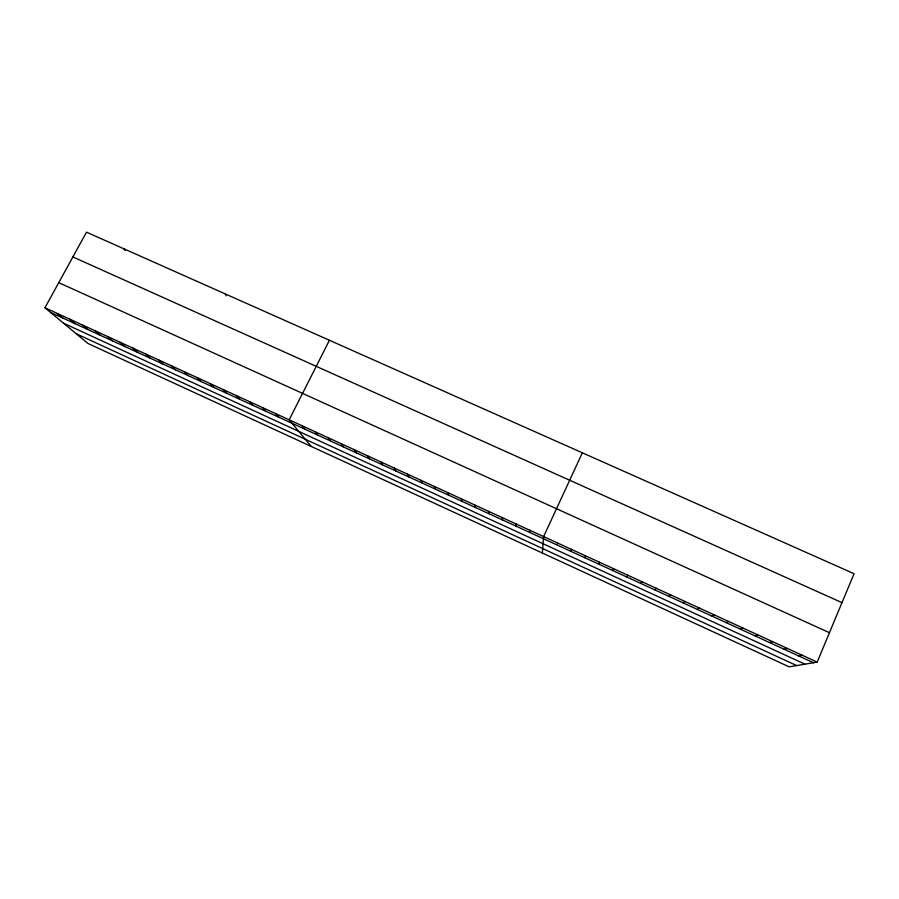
<?xml version="1.0" encoding="UTF-8"?>
<svg xmlns="http://www.w3.org/2000/svg" width="899" height="899" viewBox="0 0 899 899"><rect width="100%" height="100%" fill="white"/><g stroke="black" fill="none" stroke-linecap="round" stroke-linejoin="round"><path stroke-width="1.35" d="M542.333 553.02L543.614 536.591L582.361 452.815M557.166 545.041L557.515 542.962M570.955 551.379L571.472 549.368M584.788 557.728L585.474 555.796M817.18 662.114L854.05 573.708L86.495 232.167L44.95 307.773L87.956 343.474L789.108 666.833L817.18 662.114L44.95 307.773M598.678 564.1L599.543 562.257M329.439 340.26L289.163 419.833L311.223 446.432M612.612 570.505L613.657 568.73M626.603 576.933L627.828 575.236M640.65 583.384L642.066 581.765M654.753 589.856L656.337 588.317M668.912 596.352L670.676 594.891M683.116 602.869L685.072 601.498M697.377 609.421L699.523 608.129M711.693 615.995L714.031 614.781M726.066 622.602L728.595 621.467M740.495 629.221L743.215 628.176M754.98 635.874L757.891 634.908M769.522 642.549L772.623 641.672M784.119 649.247L787.412 648.46M798.773 655.978L802.268 655.27M72.886 256.934L841.981 602.645M58.761 282.634L829.44 632.705M50.558 312.425L813.483 662.732M63.582 323.235L804.953 664.17M76.28 333.776L796.671 665.563M57.379 313.481L62.851 318.077M69.852 319.201L75.19 323.741M82.371 324.944L87.574 329.427M94.946 330.708L100.014 335.136M107.554 336.496L112.487 340.867M120.219 342.305L125.006 346.609M132.917 348.138L137.569 352.386M145.672 353.992L150.189 358.173M158.482 359.87L162.843 363.983M171.327 365.758L175.552 369.826M184.228 371.68L188.307 375.681M197.173 377.625L201.106 381.558M210.164 383.581L213.951 387.458M223.21 389.57L226.84 393.369M236.291 395.571L239.786 399.313M249.439 401.606L252.776 405.28M262.632 407.652L265.823 411.27M123.736 248.731L125.298 250.506M275.869 413.731L278.904 417.282M302.109 425.778L304.84 429.183M315.099 431.734L317.684 435.082M328.146 437.723L330.574 441.004M225.065 293.827L226.492 295.771M341.238 443.724L343.519 446.949M354.375 449.758L356.498 452.905M367.567 455.804L369.534 458.895M380.805 461.884L382.614 464.895M394.099 467.986L395.751 470.93M407.438 474.099L408.933 476.976M420.822 480.246L422.159 483.055M434.262 486.415L435.431 489.146M447.747 492.596L448.758 495.27M461.288 498.81L462.131 501.406M474.874 505.047L475.56 507.575M488.517 511.306L489.034 513.756M502.215 517.588L502.563 519.97M515.959 523.903L516.138 526.207M529.758 530.23L529.758 532.466"/></g></svg>
